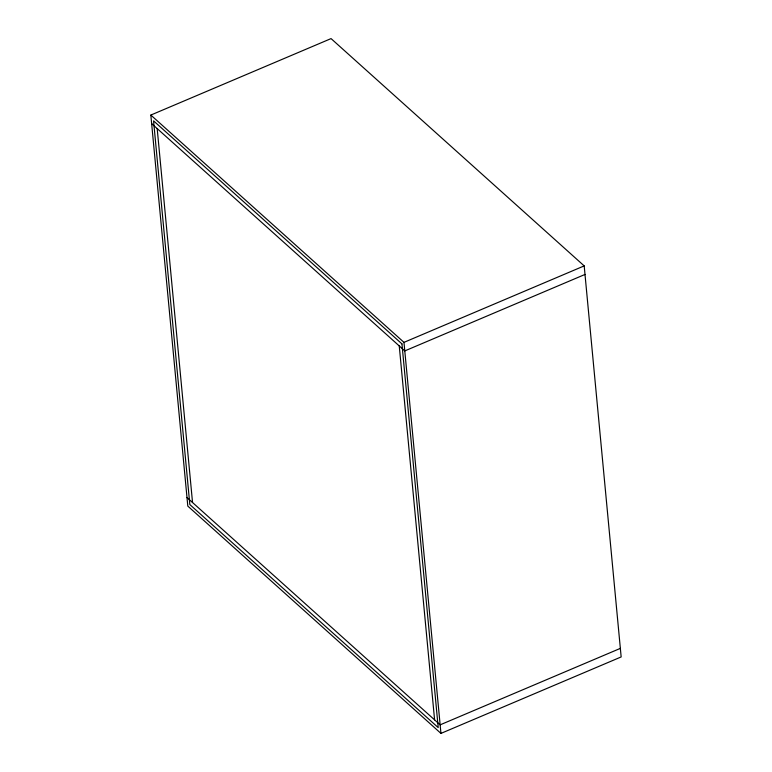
<?xml version="1.0" encoding="UTF-8"?>
<svg xmlns="http://www.w3.org/2000/svg" width="772" height="772" viewBox="0 0 772 772"><rect width="100%" height="100%" fill="white"/><g stroke="black" fill="none" stroke-linecap="round" stroke-linejoin="round"><path stroke-width="1.16" d="M150.839 115.067L331.053 38.6L584.192 265.896L621.161 656.933L440.947 733.4L187.808 506.104L150.839 115.067L403.978 342.363L440.947 733.4M403.978 342.363L584.192 265.896M585.002 274.446L404.789 350.913L151.65 123.616M620.35 648.383L440.137 724.85L186.998 497.554M399.249 345.943L434.597 719.871M157.189 128.586L192.537 502.524M401.951 343.897L153.56 120.857L189.835 504.57L438.226 727.6L401.951 343.897"/></g></svg>
